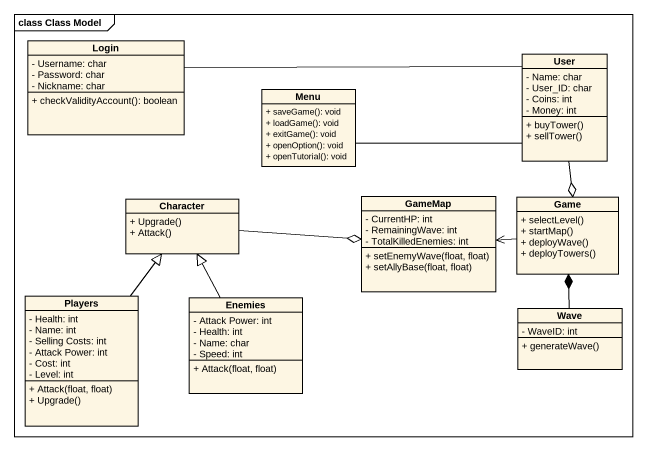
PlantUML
@startuml
mainframe class Class Model
hide circle
hide empty members
skinparam classAttributeIconSize 0
class Login {
  - Username: char
  - Password: char
  - Nickname: char
  + checkValidityAccount(): boolean
}
class Menu {
  + saveGame(): void
  + loadGame(): void
  + exitGame(): void
  + openOption(): void
  + openTutorial(): void
}
class User {
  - Name: char
  - User_ID: char
  - Coins: int
  - Money: int
  + buyTower()
  + sellTower()
}
class Character {
  + Upgrade()
  + Attack()
}
class GameMap {
  - CurrentHP: int
  - RemainingWave: int
  - TotalKilledEnemies: int
  + setEnemyWave(float, float)
  + setAllyBase(float, float)
}
class Game {
  + selectLevel()
  + startMap()
  + deployWave()
  + deployTowers()
}
class Players {
  - Health: int
  - Name: int
  - Selling Costs: int
  - Attack Power: int
  - Cost: int
  - Level: int
  + Attack(float, float)
  + Upgrade()
}
class Enemies {
  - Attack Power: int
  - Health: int
  - Name: char
  - Speed: int
  + Attack(float, float)
}
class Wave {
  - WaveID: int
  + generateWave()
}
Login -right- User
Menu -right- User
User --o Game
Character -right-o GameMap
Game -left-> GameMap
Players -up-|> Character
Enemies -up-|> Character
Wave -up-* Game
@enduml
